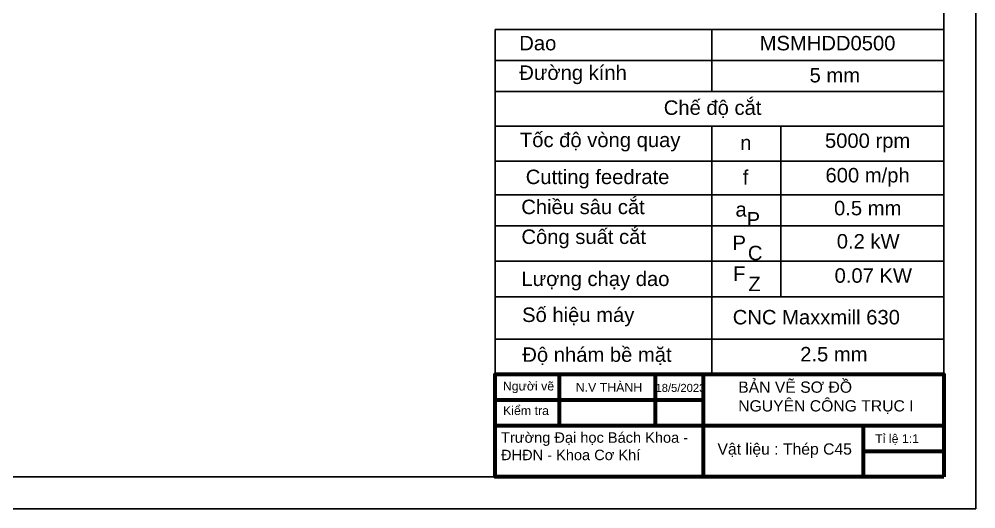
# Model space of a CAD drawing. Header units: inches. Extents: x 12 to 2456, y 1 to 1260.
# Drawn here: x 2158.1 to 2456, y 1 to 153.4 of the extents above; entities that cross this region are included whole.
import ezdxf

# ---------------------------------------------------------------- set-up
doc = ezdxf.new("R2010")
doc.units = ezdxf.units.IN
doc.header["$MEASUREMENT"] = 0
doc.layers.add('Duong _dam', color=7, linetype='Continuous', lineweight=30)
doc.layers.add('Khung_ten', color=7, linetype='Continuous', lineweight=30)
doc.styles.add('Annotative', font='arial.ttf')
doc.styles.get("Standard").update_dxf_attribs({"font": 'arial.ttf'})

msp = doc.modelspace()

# ---------------------------------------------------------------- linework, layer by layer
at = {"layer": 'Duong _dam', "color": 0}
for p, q in [((2456, 842), (2456, 1)), ((2446, 832), (2446, 11)), ((2446, 11), (1287, 11)), ((2456, 1), (1267, 1))]:
    msp.add_line(p, q, dxfattribs=at)
for points in [[(2306.302, 150.15), (2446, 150.15)], [(2306.302, 150.15), (2306.302, 42.919), (2446, 42.919)], [(2373.794, 150.15), (2373.794, 130.846)], [(2306.302, 140.498), (2446, 140.498)], [(2306.302, 130.846), (2446, 130.846)], [(2306.302, 120.135), (2446, 120.135)], [(2373.794, 120.135), (2373.794, 66.965)], [(2395.299, 120.135), (2395.299, 66.965)], [(2306.302, 109.213), (2446, 109.213)], [(2306.302, 98.715), (2446, 98.715)], [(2306.302, 89.063), (2446, 89.063)], [(2306.302, 78.056), (2446, 78.056)], [(2306.302, 66.965), (2446, 66.965)], [(2373.794, 66.965), (2373.794, 42.919)], [(2306.302, 53.841), (2446, 53.841)]]:
    msp.add_lwpolyline(points, dxfattribs=at)
at = {"layer": 'Khung_ten', "color": 0, "lineweight": 70}
msp.add_lwpolyline([(2446, 11), (2306.385, 11), (2306.385, 42.919), (2446, 42.919)], close=True, dxfattribs=at)
for points in [[(2326.324, 26.96), (2326.324, 42.919)], [(2356.253, 26.96), (2356.253, 42.919)], [(2371.197, 11), (2371.197, 42.919)], [(2306.385, 34.918), (2371.197, 34.918)], [(2306.385, 26.96), (2446, 26.96)], [(2421.066, 11), (2421.066, 26.96)], [(2421.066, 19.001), (2446, 19.001)]]:
    msp.add_lwpolyline(points, dxfattribs=at)

# ---------------------------------------------------------------- texts
at = {"layer": 'Duong _dam', "color": 0, "attachment_point": 1}
for s, insert, char_height in [('Dao', (2313.848, 148.199), 4.5), ('Đường kính', (2313.848, 139.012), 4.5), ('5 mm', (2404.231, 138.217), 4.5), ('Chế độ cắt', (2358.834, 128.124), 4.5), ('Tốc độ vòng quay', (2314.047, 118.086), 4.5), ('{\\fArial|b0|i0|c0;n}', (2382.641, 117.177), 4.5), ('5000 rpm', (2409.015, 117.854), 4.5), ('600 m/ph', (2409.184, 107.102), 4.5), ('Cutting feedrate', (2315.865, 106.572), 4.5), ('{\\fArial|b0|i0|c0;f}', (2383.446, 106.424), 4.5), ('Chiều sâu cắt', (2314.466, 97.233), 4.5), ('{\\fArial|b0|i0|c0;a}', (2381.16, 96.434), 4.5), ('0.5 mm', (2411.851, 96.857), 4.5), ('{\\fArial|b0|i0|c0;P}', (2384.631, 93.367), 4.5), ('Công suất cắt', (2314.517, 87.939), 4.5), ('0.2 kW', (2412.698, 86.528), 4.5), ('P', (2380.228, 86.062), 4.5), ('{\\fArial|b0|i0|c0;C}', (2385.012, 82.869), 4.5), ('Lượng chạy dao', (2314.52, 74.852), 4.5), ('F', (2380.41, 76.456), 4.5), ('   0.07 KW', (2406.774, 75.872), 4.5), ('Z', (2385.194, 73.263), 4.5), ('Số hiệu máy', (2314.724, 63.653), 4.5), ('CNC Maxxmill 630 ', (2380.313, 62.906), 4.5), ('Độ nhám bề mặt', (2314.8, 51.262), 4.5), ('2.5 mm', (2401.31, 51.391), 4.5), ('Người vẽ', (2308.728, 40.594), 2.75), ('N.V THÀNH', (2331.426, 40.196), 2.75), ('18/5/2023', (2356.253, 39.901), 2.5), ('BẢN VẼ SƠ ĐỒ \\PNGUYÊN CÔNG TRỤC I', (2382.015, 40.637), 3.5), ('Kiểm tra', (2308.788, 32.951), 2.75), ('Trường Đại học Bách Khoa -\\PĐHĐN - Khoa Cơ Khí', (2308.166, 24.819), 3.25), ('Vật liệu : Thép C45', (2375.554, 21.38), 3.5)]:
    msp.add_mtext(s, dxfattribs=dict(at, insert=insert, char_height=char_height))
at = {"layer": 'Duong _dam', "color": 0, "insert": (2388.695, 148.201), "char_height": 4.5, "attachment_point": 1, "style": 'Annotative'}
msp.add_mtext('MSMHDD0500 ', dxfattribs=at)
at = {"layer": 'Duong _dam', "color": 0, "insert": (2424.658, 24.226), "char_height": 2.75, "width": 23.04784, "attachment_point": 1}
msp.add_mtext('Tỉ lệ 1:1 ', dxfattribs=at)

doc.saveas('drawing.dxf')
